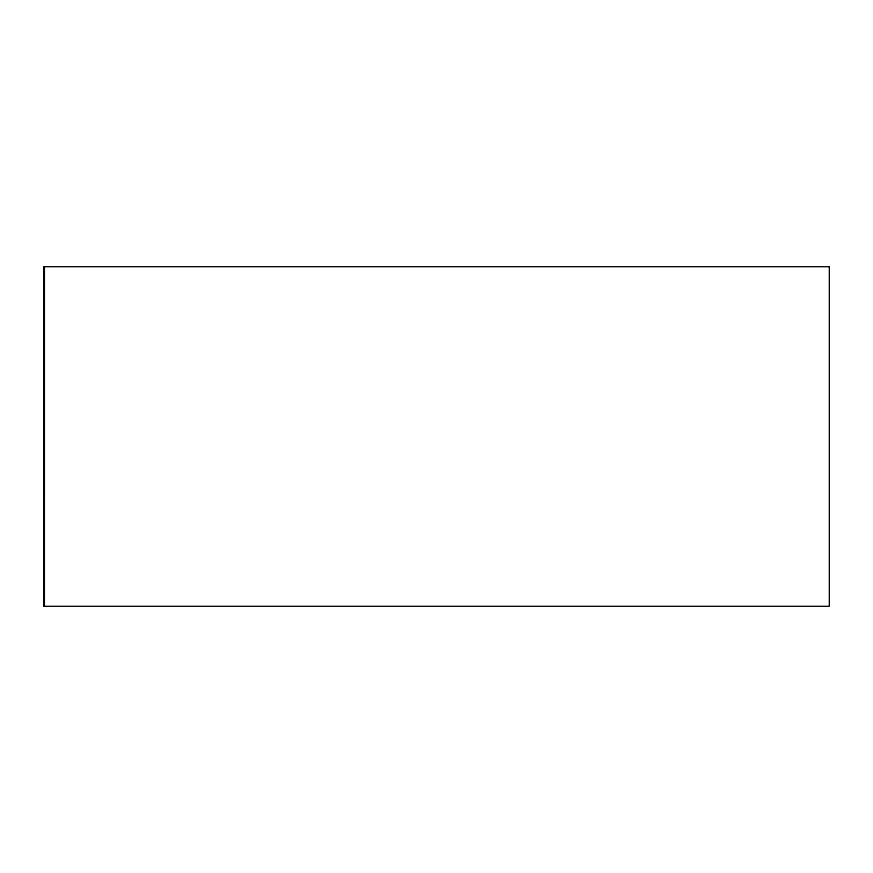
<?xml version="1.0" encoding="UTF-8"?>
<svg xmlns="http://www.w3.org/2000/svg" width="873" height="873" viewBox="0 0 873 873"><rect width="100%" height="100%" fill="white"/><g stroke="black" fill="none" stroke-linecap="round" stroke-linejoin="round"><path stroke-width="1.31" d="M43.661 580.185L44.392 580.185M44.403 266.691L44.392 606.309M829.35 266.691L43.65 266.691L43.661 606.309L829.35 606.309L829.35 266.691"/></g></svg>
